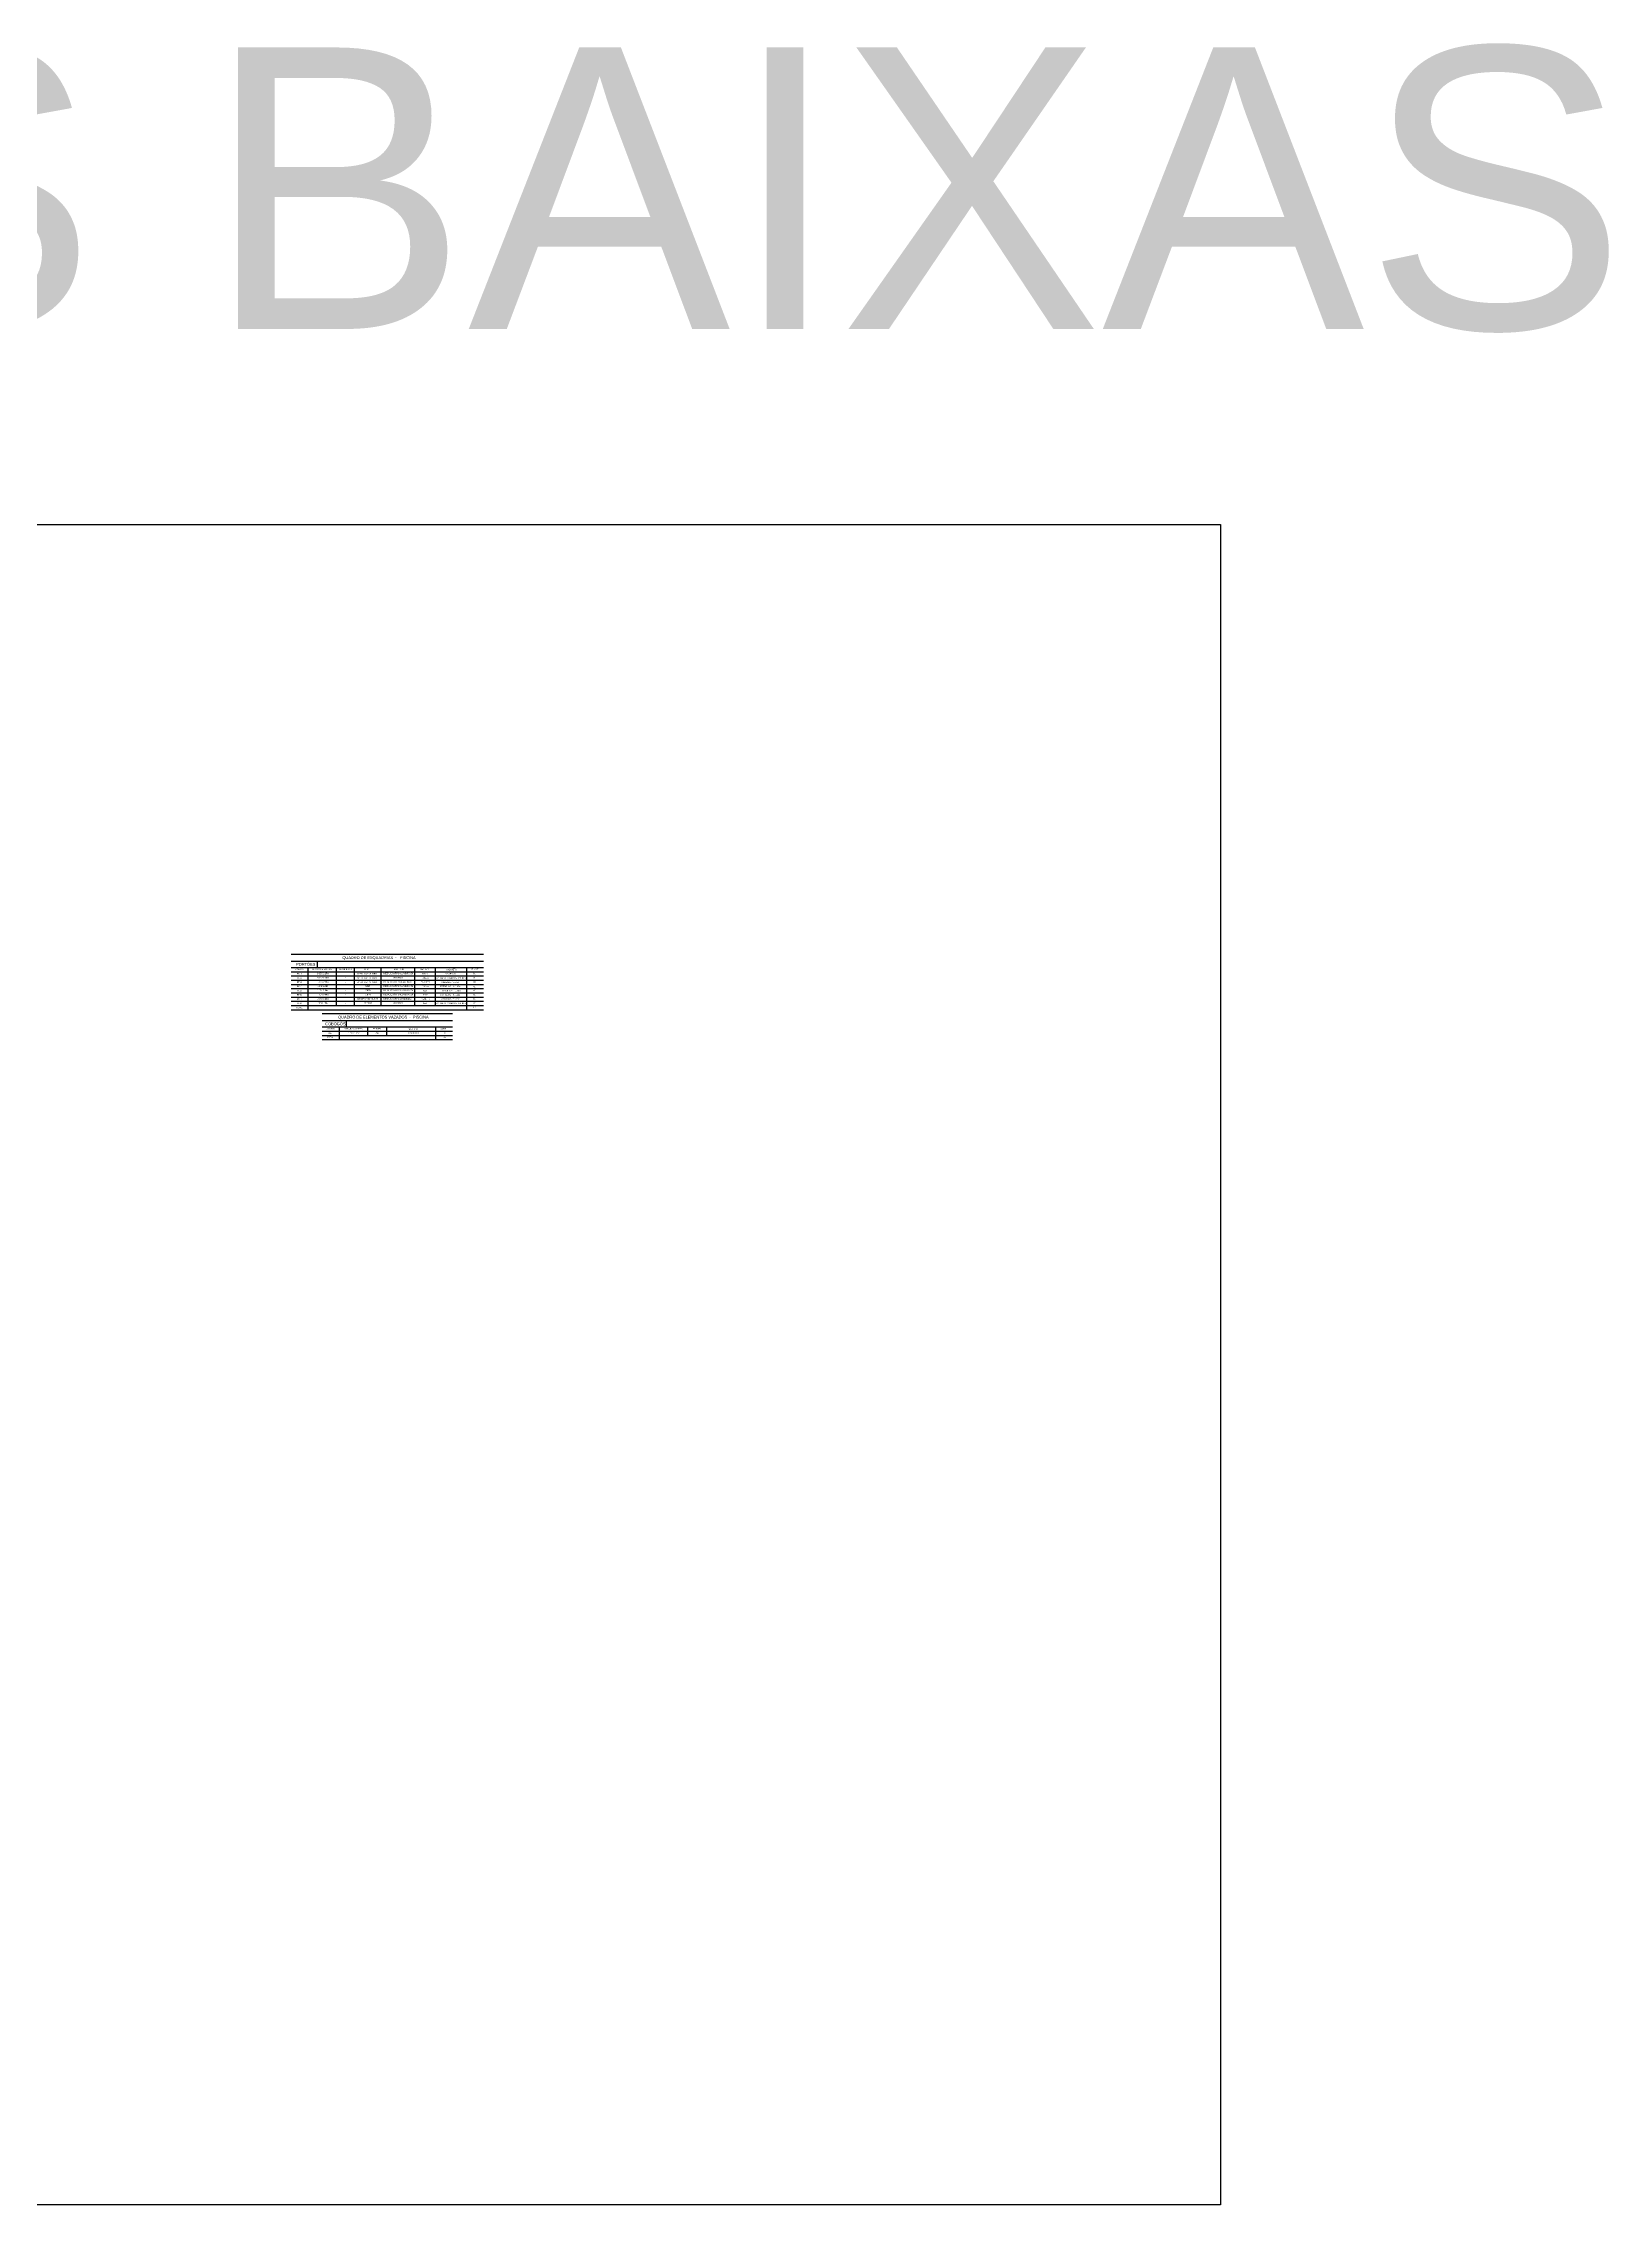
# Model space of a CAD drawing. Header units: metres. Extents: x 2458 to 3695, y 243 to 513.
# Drawn here: x 2579.3 to 2690.4, y 242.9 to 396.5 of the extents above; entities that cross this region are included whole.
import ezdxf
from ezdxf.enums import TextEntityAlignment as Align

# ---------------------------------------------------------------- set-up
doc = ezdxf.new("R2010")
doc.units = ezdxf.units.M
doc.header["$LTSCALE"] = 5
doc.header["$MEASUREMENT"] = 0
for name, color, linetype in [('PENA 0.15', 7, 'Continuous'), ('PENA 01', 1, 'Continuous'), ('PENA 02', 2, 'Continuous')]:
    doc.layers.add(name, color=color, linetype=linetype)
doc.layers.add('texto', color=3, linetype='Continuous', lineweight=25)
doc.styles.add('Luana', font='arial.ttf')
doc.styles.get("Standard").update_dxf_attribs({"font": 'arial.ttf'})

msp = doc.modelspace()

# ---------------------------------------------------------------- linework, layer by layer
msp.add_lwpolyline([(2473.945, 362.29), (2662.864, 362.29), (2662.864, 242.912), (2473.945, 242.912)], close=True)
at = {"layer": 'PENA 0.15', "ltscale": 0.01}
for p, q in [((2596.849, 331.277), (2610.524, 331.277)), ((2596.849, 331.277), (2610.524, 331.277)), ((2596.849, 330.822), (2610.524, 330.822)), ((2596.849, 330.522), (2610.524, 330.522)), ((2596.849, 330.222), (2610.524, 330.222)), ((2598.728, 330.822), (2598.728, 331.277)), ((2600.065, 330.822), (2600.065, 328.122)), ((2601.336, 330.822), (2601.336, 328.122)), ((2603.214, 330.822), (2603.214, 328.122)), ((2605.625, 330.822), (2605.625, 328.122)), ((2607.094, 330.822), (2607.094, 328.122)), ((2609.307, 330.822), (2609.307, 327.822)), ((2596.849, 329.922), (2610.524, 329.922)), ((2596.849, 329.922), (2610.524, 329.922)), ((2596.849, 329.622), (2610.524, 329.622)), ((2596.849, 329.322), (2610.524, 329.322)), ((2596.849, 329.022), (2610.524, 329.022)), ((2596.849, 328.722), (2610.524, 328.722)), ((2596.849, 328.422), (2610.524, 328.422)), ((2596.849, 328.122), (2610.524, 328.122)), ((2596.849, 328.122), (2610.524, 328.122)), ((2596.849, 328.122), (2610.524, 328.122)), ((2596.849, 328.122), (2610.524, 328.122)), ((2596.849, 328.122), (2610.524, 328.122)), ((2596.849, 328.122), (2610.524, 328.122)), ((2596.849, 328.122), (2610.524, 328.122)), ((2596.849, 328.122), (2610.524, 328.122)), ((2596.849, 327.822), (2610.524, 327.822)), ((2599.059, 327.05), (2608.314, 327.05)), ((2599.059, 326.595), (2608.314, 326.595)), ((2599.059, 326.295), (2608.314, 326.295)), ((2599.059, 325.995), (2608.314, 325.995)), ((2599.059, 325.995), (2608.314, 325.995)), ((2599.059, 325.995), (2608.314, 325.995)), ((2599.059, 325.995), (2608.314, 325.995)), ((2599.059, 325.695), (2608.314, 325.695)), ((2599.059, 325.695), (2608.314, 325.695)), ((2599.059, 325.695), (2608.314, 325.695)), ((2602.274, 326.595), (2602.274, 325.995)), ((2603.635, 326.595), (2603.635, 325.995)), ((2603.635, 326.595), (2603.635, 325.995)), ((2607.097, 326.595), (2607.097, 325.695))]:
    msp.add_line(p, q, dxfattribs=at)
at = {"layer": 'PENA 0.15'}
for p, q in [((2598.045, 330.822), (2598.045, 327.822)), ((2600.255, 326.595), (2600.255, 325.695)), ((2600.779, 326.595), (2600.779, 327.05))]:
    msp.add_line(p, q, dxfattribs=at)
at = {"layer": 'PENA 02'}
for p, q in [((2596.849, 331.772), (2610.524, 331.772)), ((2599.059, 327.545), (2608.314, 327.545))]:
    msp.add_line(p, q, dxfattribs=at)

# ---------------------------------------------------------------- texts
at = {"layer": 'PENA 01', "style": 'Luana'}
for s, p in [('3.85 X 2.15m', (2599.11, 330.343)), ('-', (2600.701, 330.343)), (' 02 FOLHAS DE GIRO', (2602.228, 330.326)), ('192cm', (2606.374, 330.333)), ('CADEADO', (2608.176, 330.325)), ('01', (2609.872, 330.346)), ('2.00 X 2.10m', (2599.11, 330.043)), ('1.43 X 2.10m', (2599.11, 329.743)), ('1.10 X 2.00m', (2599.11, 328.843)), ('1.20x 2.20m', (2599.11, 329.443)), ('1.12x 2.40m', (2599.11, 329.143)), ('-', (2600.701, 330.043)), ('-', (2600.701, 329.743)), ('-', (2600.701, 329.443)), ('-', (2600.701, 329.143)), ('-', (2600.701, 328.843)), (' 02 FOLHAS DE GIRO', (2602.228, 330.027)), (' 02 FOLHAS DE GIRO', (2602.228, 329.714)), ('GIRO', (2602.29, 329.445)), ('GIRO', (2602.31, 329.143)), ('GIRO', (2602.31, 328.843)), ('71/143cm', (2606.394, 329.733)), ('100cm', (2606.394, 330.033)), ('120cm', (2606.394, 329.433)), ('98cm', (2606.394, 329.133)), ('95cm', (2606.394, 328.833)), ('APENAS FECHADURA H=1.00m', (2608.214, 330.025)), ('FERROLHO - H: 1.42m', (2608.176, 329.425)), ('FERROLHO - H: 1.04m', (2608.176, 328.825)), ('FERROLHO - H: .55m', (2608.176, 329.125)), ('CADEADO h=1.05m', (2608.176, 329.725)), ('01', (2609.872, 330.046)), ('04', (2609.872, 329.746)), ('01', (2609.872, 329.414)), ('02', (2609.872, 329.146)), ('01', (2609.872, 328.846)), ('1.07 X 2.10m', (2599.11, 328.543)), ('.90X2.10m', (2599.11, 328.243)), ('-', (2600.701, 328.543)), ('-', (2600.701, 328.243)), ('DE GIRO / 02 FOLHAS', (2602.31, 328.543)), ('DE GIRO', (2602.31, 328.243)), ('53/107cm', (2606.394, 328.533)), ('88cm', (2606.394, 328.233)), ('APENAS FECHADURA H=1.00m', (2608.214, 328.225)), ('CADEADO h=1.05m', (2608.176, 328.525)), ('01', (2609.872, 328.546)), ('02', (2609.872, 328.246)), ('1.00 X 1.00m', (2601.32, 326.116)), ('.75m', (2602.96, 326.116)), ('CONCRETO', (2605.535, 326.116)), ('06', (2607.748, 326.116))]:
    msp.add_text(s, height=0.1, dxfattribs=at).set_placement(p, align=Align.CENTER)
for s, p in [('METÁLICO (TIPO ALAMBRADO)', (2603.425, 330.343)), ('METÁLICO (TIPO GRADEADO)', (2603.423, 329.743)), ('METÁLICO (TIPO GRADEADO)', (2603.423, 328.543)), ('METÁLICO (TIPO ALAMBRADO)', (2603.425, 329.443)), ('METÁLICO (TIPO ALAMBRADO)', (2603.425, 329.147)), ('METÁLICO (TIPO ALAMBRADO)', (2603.425, 328.847)), ('ALUMÍNIO', (2604.106, 330.043)), ('ALUMÍNIO', (2604.106, 328.243))]:
    msp.add_text(s, height=0.1, dxfattribs=at).set_placement(p)
at = {"layer": 'PENA 02', "ltscale": 0.05, "style": 'Luana'}
msp.add_text('13', height=0.1, dxfattribs=at).set_placement((2609.872, 327.938), align=Align.CENTER)
at = {"layer": 'PENA 02', "style": 'Luana'}
msp.add_text('06', height=0.1, dxfattribs=at).set_placement((2607.748, 325.816), align=Align.CENTER)
at = {"layer": 'PENA 02', "ltscale": 0.05, "style": 'Luana'}
for s, insert, char_height, width, attachment_point in [('CÓDIGO', (2597.437, 330.693), 0.1, 1.934, 5), ('PORTÕES', (2597.208, 331.043), 0.2, 3.51166, 4), ('PT01', (2597.437, 330.38), 0.1, 1.934, 5), ('LARGURA X ALTURA', (2599.032, 330.693), 0.1, 1.934, 5), ('BANDEIROLA', (2600.718, 330.693), 0.1, 1.934, 5), ('QUADRO DE ESQUADRIAS  -   PISCINA', (2600.496, 331.497), 0.2, 8.16528, 4), ('TIPO', (2602.215, 330.693), 0.1, 1.934, 5), ('MATERIAL', (2604.527, 330.693), 0.1, 1.934, 5), ('VÃO LIVRE', (2606.358, 330.693), 0.1, 1.934, 5), ('MAÇANETA', (2608.219, 330.662), 0.1, 1.934, 5), ('QUANT.', (2609.933, 330.693), 0.1, 1.934, 5), ('PT02', (2597.437, 330.08), 0.1, 1.934, 5), ('PT03', (2597.437, 329.78), 0.1, 1.934, 5), ('PT04', (2597.437, 329.48), 0.1, 1.934, 5), ('PT05', (2597.437, 329.18), 0.1, 1.934, 5), ('PT06', (2597.437, 328.88), 0.1, 1.934, 5), ('TOTAL', (2597.437, 327.971), 0.1, 1.934, 5), ('PT07', (2597.437, 328.58), 0.1, 1.934, 5), ('PT08', (2597.437, 328.28), 0.1, 1.934, 5), ('QUADRO DE ELEMENTOS VAZADOS  -  PISCINA', (2600.191, 327.27), 0.2, 9.54432, 4), ('COBOGÓS', (2599.278, 326.816), 0.2, 3.51166, 4), ('CÓDIGO', (2599.647, 326.466), 0.1, 1.934, 5), ('TOTAL', (2599.647, 325.853), 0.1, 1.934, 5), ('C01', (2599.647, 326.153), 0.1, 1.934, 5), ('LARGURA X ALTURA', (2601.242, 326.466), 0.1, 1.934, 5), ('PEITORIL', (2602.967, 326.466), 0.1, 1.934, 5), ('MATERIAL', (2605.537, 326.452), 0.1, 1.934, 5), ('QUANT.', (2607.723, 326.466), 0.1, 1.934, 5)]:
    msp.add_mtext(s, dxfattribs=dict(at, insert=insert, char_height=char_height, width=width, attachment_point=attachment_point))
at = {"layer": 'texto', "color": 7, "insert": (2284.992, 396.193), "char_height": 20, "width": 573.85858, "attachment_point": 1}
msp.add_mtext('\\pi170.72;PLANTAS BAIXAS', dxfattribs=at)

doc.saveas('drawing.dxf')
